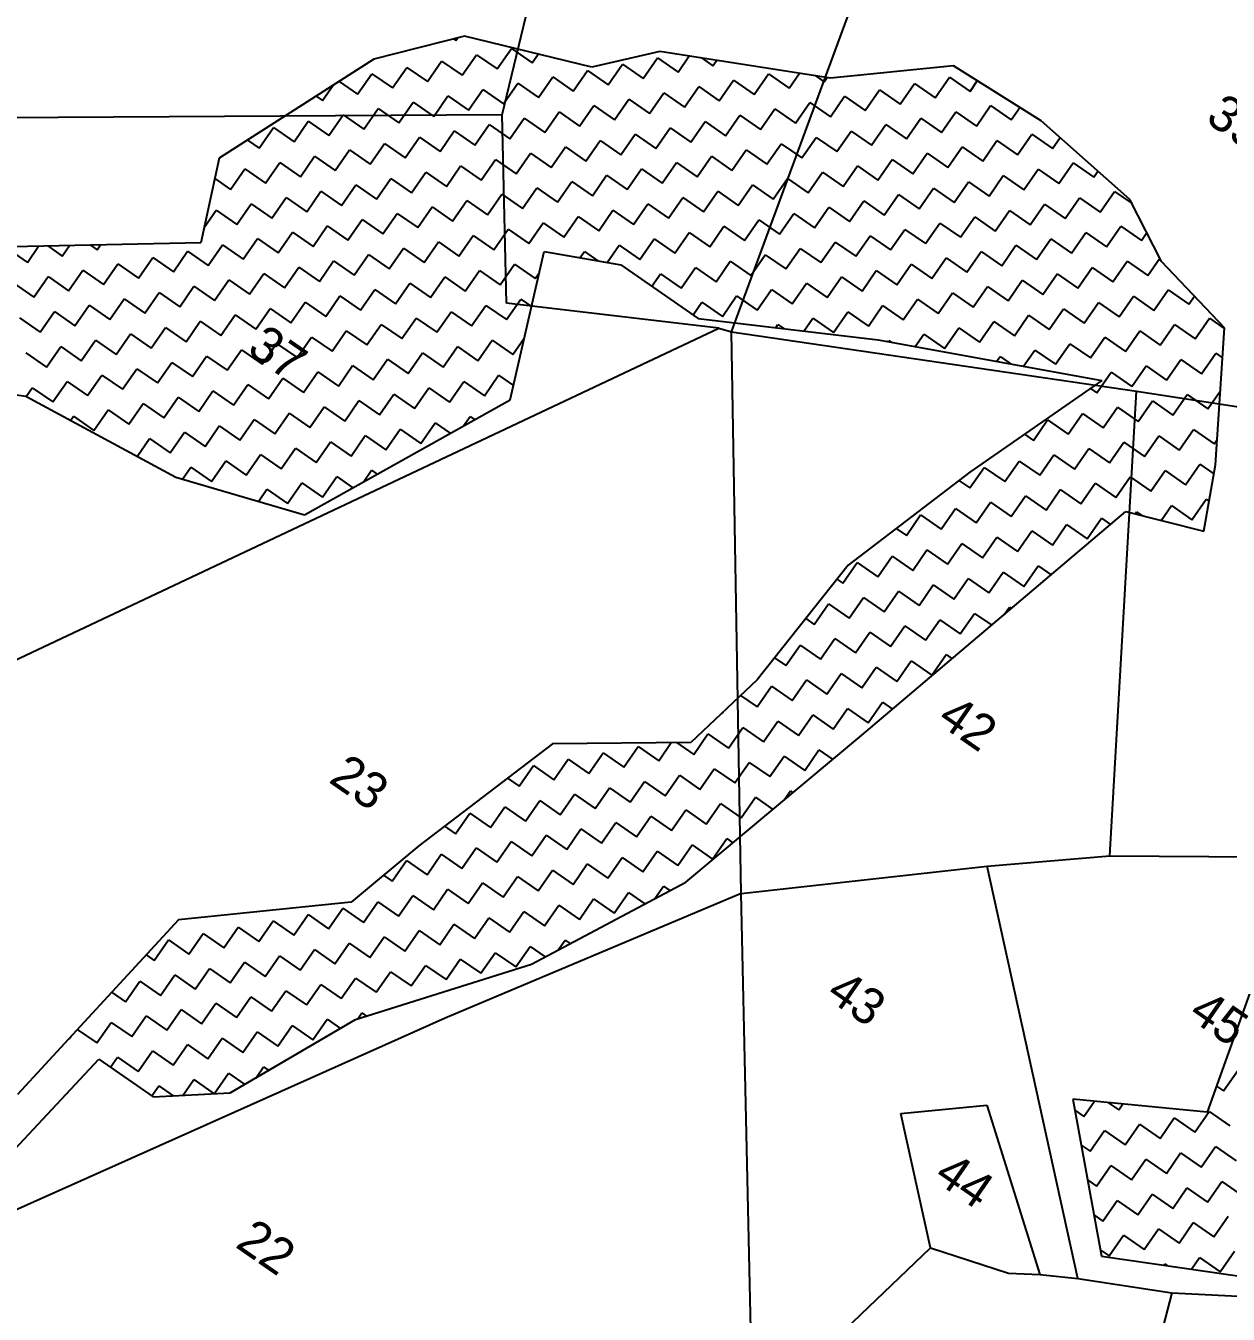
# Model space of a CAD drawing. Header units: metres. Extents: x 282167 to 284586, y 2020907 to 2023042.
# Drawn here: x 282856.3 to 283156.4, y 2022507.7 to 2022829.3 of the extents above; entities that cross this region are included whole.
import ezdxf
from ezdxf.enums import TextEntityAlignment as Align

# ---------------------------------------------------------------- set-up
doc = ezdxf.new("R2010")
doc.units = ezdxf.units.M
doc.header["$MEASUREMENT"] = 0
for name, color, linetype in [('POLY_HATCH', 12, 'Continuous'), ('POLY_PARCEL', 6, 'Continuous'), ('TEXT_PARCEL', 7, 'Continuous')]:
    doc.layers.add(name, color=color, linetype=linetype)
doc.styles.add('TEXT_MAP', font='', dxfattribs={"height": 2.5})
doc.styles.get('TEXT_MAP').set_extended_font_data('Kruti Dev 050')

msp = doc.modelspace()

# ---------------------------------------------------------------- linework, layer by layer
at = {"layer": 'POLY_HATCH'}
for p, q in [((282965.78, 2022826.72), (282943.19, 2022820.94)), ((282997.58, 2022818.97), (282965.78, 2022826.72)), ((282943.19, 2022820.94), (282904.62, 2022796.23)), ((283014.59, 2022822.9), (282997.58, 2022818.97)), ((283057.17, 2022816.26), (283014.59, 2022822.9)), ((283087.85, 2022819.29), (283057.17, 2022816.26)), ((283109.77, 2022805.53), (283087.85, 2022819.29)), ((283131.91, 2022785.9), (283109.77, 2022805.53)), ((282904.62, 2022796.23), (282900.01, 2022775.14)), ((283139.78, 2022770.45), (283131.91, 2022785.9)), ((282900.01, 2022775.14), (282841.99, 2022773.91)), ((282977.21, 2022735.94), (282985.68, 2022772.93)), ((282985.68, 2022772.93), (283004.85, 2022769.64)), ((283004.85, 2022769.64), (283024.17, 2022756.26)), ((283155.46, 2022753.87), (283139.78, 2022770.45)), ((283024.17, 2022756.26), (283069.05, 2022750.88)), ((283153.23, 2022719.7), (283155.46, 2022753.87)), ((283069.05, 2022750.88), (283124.92, 2022740.74)), ((282825.12, 2022741.31), (282856.32, 2022736.83)), ((283124.92, 2022740.74), (283091.93, 2022717.88)), ((282856.32, 2022736.83), (282893.77, 2022716.6)), ((282925.86, 2022707.22), (282977.21, 2022735.94)), ((283091.93, 2022717.88), (283061.54, 2022694.65)), ((283150.33, 2022703.14), (283153.23, 2022719.7)), ((282893.77, 2022716.6), (282925.86, 2022707.22)), ((283065.02, 2022652.23), (283130.86, 2022708.05)), ((283130.86, 2022708.05), (283150.33, 2022703.14)), ((283061.54, 2022694.65), (283038.87, 2022666.07)), ((283038.87, 2022666.07), (283022.3, 2022650.4)), ((282987.75, 2022650.05), (282954.39, 2022624.6)), ((283022.3, 2022650.4), (282987.75, 2022650.05)), ((283021.03, 2022615.56), (283065.02, 2022652.23)), ((282954.39, 2022624.6), (282937.52, 2022610.57)), ((282982.54, 2022595.09), (283021.03, 2022615.56)), ((282937.52, 2022610.57), (282894.42, 2022606.14)), ((282894.42, 2022606.14), (282854.22, 2022562.56)), ((282938.63, 2022581.22), (282982.54, 2022595.09)), ((283161.81, 2022587.93), (283151.18, 2022558.15)), ((282907.35, 2022562.9), (282938.63, 2022581.22)), ((282847.01, 2022541.84), (282874.58, 2022571.31)), ((282874.58, 2022571.31), (282888.1, 2022561.94)), ((282888.1, 2022561.94), (282907.35, 2022562.9)), ((283151.18, 2022558.15), (283117.67, 2022561.36)), ((283117.67, 2022561.36), (283124.8, 2022522.13)), ((283124.8, 2022522.13), (283187.21, 2022513.18))]:
    msp.add_line(p, q, dxfattribs=at)
at = {"layer": 'POLY_HATCH', "linetype": 'Continuous'}
for p, q in [((282963.11, 2022826.04), (282963.67, 2022825.65)), ((282963.67, 2022825.65), (282964.12, 2022826.3)), ((282956.54, 2022815.35), (282960.1, 2022820.5)), ((282960.1, 2022820.5), (282965.25, 2022816.93)), ((282965.25, 2022816.93), (282968.82, 2022822.08)), ((282968.82, 2022822.08), (282973.97, 2022818.51)), ((282973.97, 2022818.51), (282977.53, 2022823.66)), ((282977.53, 2022823.66), (282982.68, 2022820.09)), ((282982.68, 2022820.09), (282984.17, 2022822.24)), ((283010.4, 2022816.12), (283013.97, 2022821.27)), ((283013.97, 2022821.27), (283019.11, 2022817.7)), ((283019.11, 2022817.7), (283021.92, 2022821.76)), ((283024.94, 2022821.29), (283027.83, 2022819.29)), ((283027.83, 2022819.29), (283028.8, 2022820.69)), ((282939.11, 2022812.19), (282942.68, 2022817.34)), ((282942.68, 2022817.34), (282947.83, 2022813.77)), ((282947.83, 2022813.77), (282951.39, 2022818.92)), ((282951.39, 2022818.92), (282956.54, 2022815.35)), ((282992.97, 2022812.96), (282996.54, 2022818.11)), ((282996.54, 2022818.11), (283001.69, 2022814.54)), ((283001.69, 2022814.54), (283005.25, 2022819.69)), ((283005.25, 2022819.69), (283010.4, 2022816.12)), ((283038.12, 2022812.15), (283041.69, 2022817.3)), ((283041.69, 2022817.3), (283046.83, 2022813.73)), ((283046.83, 2022813.73), (283049.42, 2022817.47)), ((282930.4, 2022810.61), (282933.06, 2022814.45)), ((282934.51, 2022815.38), (282939.11, 2022812.19)), ((282975.55, 2022809.8), (282979.11, 2022814.95)), ((282979.11, 2022814.95), (282984.26, 2022811.38)), ((282984.26, 2022811.38), (282987.83, 2022816.53)), ((282987.83, 2022816.53), (282992.97, 2022812.96)), ((283020.69, 2022808.99), (283024.26, 2022814.14)), ((283024.26, 2022814.14), (283029.41, 2022810.57)), ((283029.41, 2022810.57), (283032.97, 2022815.72)), ((283032.97, 2022815.72), (283038.12, 2022812.15)), ((283053.31, 2022816.86), (283055.55, 2022815.31)), ((283055.55, 2022815.31), (283056.3, 2022816.4)), ((283064.18, 2022816.95), (283064.26, 2022816.89)), ((283064.26, 2022816.89), (283064.31, 2022816.97)), ((283074.55, 2022809.76), (283078.12, 2022814.91)), ((283078.12, 2022814.91), (283083.27, 2022811.34)), ((283083.27, 2022811.34), (283086.83, 2022816.49)), ((283086.83, 2022816.49), (283091.98, 2022812.92)), ((283091.98, 2022812.92), (283093.8, 2022815.55)), ((282928.8, 2022811.72), (282930.4, 2022810.61)), ((282958.12, 2022806.64), (282961.69, 2022811.79)), ((282961.69, 2022811.79), (282966.83, 2022808.22)), ((282966.83, 2022808.22), (282970.4, 2022813.37)), ((282970.4, 2022813.37), (282975.55, 2022809.8)), ((283003.27, 2022805.83), (283006.83, 2022810.98)), ((283006.83, 2022810.98), (283011.98, 2022807.41)), ((283011.98, 2022807.41), (283015.55, 2022812.56)), ((283015.55, 2022812.56), (283020.69, 2022808.99)), ((283057.13, 2022806.6), (283060.69, 2022811.75)), ((283060.69, 2022811.75), (283065.84, 2022808.18)), ((283065.84, 2022808.18), (283069.41, 2022813.33)), ((283069.41, 2022813.33), (283074.55, 2022809.76)), ((282940.69, 2022803.48), (282944.26, 2022808.62)), ((282944.26, 2022808.62), (282949.41, 2022805.06)), ((282949.41, 2022805.06), (282952.97, 2022810.21)), ((282952.97, 2022810.21), (282958.12, 2022806.64)), ((282985.84, 2022802.67), (282989.41, 2022807.82)), ((282989.41, 2022807.82), (282994.55, 2022804.25)), ((282994.55, 2022804.25), (282998.12, 2022809.4)), ((282998.12, 2022809.4), (283003.27, 2022805.83)), ((283039.7, 2022803.44), (283043.27, 2022808.59)), ((283043.27, 2022808.59), (283048.41, 2022805.02)), ((283048.41, 2022805.02), (283051.98, 2022810.17)), ((283051.98, 2022810.17), (283057.13, 2022806.6)), ((283084.85, 2022802.63), (283088.42, 2022807.78)), ((283088.42, 2022807.78), (283093.56, 2022804.21)), ((283093.56, 2022804.21), (283097.13, 2022809.36)), ((283097.13, 2022809.36), (283102.28, 2022805.79)), ((283102.28, 2022805.79), (283104.42, 2022808.89)), ((282923.27, 2022800.32), (282926.83, 2022805.46)), ((282926.83, 2022805.46), (282931.98, 2022801.9)), ((282931.98, 2022801.9), (282935.55, 2022807.04)), ((282935.55, 2022807.04), (282940.69, 2022803.48)), ((282968.41, 2022799.51), (282971.98, 2022804.65)), ((282971.98, 2022804.65), (282977.13, 2022801.09)), ((282977.13, 2022801.09), (282980.69, 2022806.23)), ((282980.69, 2022806.23), (282985.84, 2022802.67)), ((283022.27, 2022800.28), (283025.84, 2022805.42)), ((283025.84, 2022805.42), (283030.99, 2022801.86)), ((283030.99, 2022801.86), (283034.55, 2022807.01)), ((283034.55, 2022807.01), (283039.7, 2022803.44)), ((283067.42, 2022799.47), (283070.99, 2022804.62)), ((283070.99, 2022804.62), (283076.14, 2022801.05)), ((283076.14, 2022801.05), (283079.7, 2022806.2)), ((283079.7, 2022806.2), (283084.85, 2022802.63)), ((282914.55, 2022798.74), (282918.12, 2022803.88)), ((282918.12, 2022803.88), (282923.27, 2022800.32)), ((282950.99, 2022796.34), (282954.55, 2022801.49)), ((282954.55, 2022801.49), (282959.7, 2022797.93)), ((282959.7, 2022797.93), (282963.27, 2022803.07)), ((282963.27, 2022803.07), (282968.41, 2022799.51)), ((283004.85, 2022797.12), (283008.41, 2022802.26)), ((283008.41, 2022802.26), (283013.56, 2022798.7)), ((283013.56, 2022798.7), (283017.13, 2022803.84)), ((283017.13, 2022803.84), (283022.27, 2022800.28)), ((283050, 2022796.31), (283053.56, 2022801.45)), ((283053.56, 2022801.45), (283058.71, 2022797.89)), ((283058.71, 2022797.89), (283062.28, 2022803.03)), ((283062.28, 2022803.03), (283067.42, 2022799.47)), ((283103.86, 2022797.08), (283107.42, 2022802.22)), ((283107.42, 2022802.22), (283112.57, 2022798.66)), ((283112.57, 2022798.66), (283114.45, 2022801.38)), ((282911.66, 2022800.74), (282914.55, 2022798.74)), ((282933.56, 2022793.18), (282937.13, 2022798.33)), ((282937.13, 2022798.33), (282942.27, 2022794.76)), ((282942.27, 2022794.76), (282945.84, 2022799.91)), ((282945.84, 2022799.91), (282950.99, 2022796.34)), ((282987.42, 2022793.95), (282990.99, 2022799.1)), ((282990.99, 2022799.1), (282996.13, 2022795.54)), ((282996.13, 2022795.54), (282999.7, 2022800.68)), ((282999.7, 2022800.68), (283004.85, 2022797.12)), ((283032.57, 2022793.15), (283036.13, 2022798.29)), ((283036.13, 2022798.29), (283041.28, 2022794.73)), ((283041.28, 2022794.73), (283044.85, 2022799.87)), ((283044.85, 2022799.87), (283050, 2022796.31)), ((283086.43, 2022793.92), (283090, 2022799.06)), ((283090, 2022799.06), (283095.14, 2022795.5)), ((283095.14, 2022795.5), (283098.71, 2022800.64)), ((283098.71, 2022800.64), (283103.86, 2022797.08)), ((282916.13, 2022790.02), (282919.7, 2022795.17)), ((282919.7, 2022795.17), (282924.85, 2022791.6)), ((282924.85, 2022791.6), (282928.41, 2022796.75)), ((282928.41, 2022796.75), (282933.56, 2022793.18)), ((282969.99, 2022790.79), (282973.56, 2022795.94)), ((282973.56, 2022795.94), (282978.71, 2022792.37)), ((282978.71, 2022792.37), (282982.27, 2022797.52)), ((282982.27, 2022797.52), (282987.42, 2022793.95)), ((283015.14, 2022789.98), (283018.71, 2022795.13)), ((283018.71, 2022795.13), (283023.86, 2022791.56)), ((283023.86, 2022791.56), (283027.42, 2022796.71)), ((283027.42, 2022796.71), (283032.57, 2022793.15)), ((283069, 2022790.75), (283072.57, 2022795.9)), ((283072.57, 2022795.9), (283077.72, 2022792.34)), ((283077.72, 2022792.34), (283081.28, 2022797.48)), ((283081.28, 2022797.48), (283086.43, 2022793.92)), ((283114.15, 2022789.95), (283117.72, 2022795.09)), ((283117.72, 2022795.09), (283122.86, 2022791.53)), ((282907.42, 2022788.44), (282910.99, 2022793.59)), ((282910.99, 2022793.59), (282916.13, 2022790.02)), ((282952.57, 2022787.63), (282956.13, 2022792.78)), ((282956.13, 2022792.78), (282961.28, 2022789.21)), ((282961.28, 2022789.21), (282964.85, 2022794.36)), ((282964.85, 2022794.36), (282969.99, 2022790.79)), ((282997.72, 2022786.82), (283001.28, 2022791.97)), ((283001.28, 2022791.97), (283006.43, 2022788.4)), ((283006.43, 2022788.4), (283009.99, 2022793.55)), ((283009.99, 2022793.55), (283015.14, 2022789.98)), ((283051.58, 2022787.59), (283055.14, 2022792.74)), ((283055.14, 2022792.74), (283060.29, 2022789.17)), ((283060.29, 2022789.17), (283063.86, 2022794.32)), ((283063.86, 2022794.32), (283069, 2022790.75)), ((283096.72, 2022786.78), (283100.29, 2022791.93)), ((283100.29, 2022791.93), (283105.44, 2022788.36)), ((283105.44, 2022788.36), (283109, 2022793.51)), ((283109, 2022793.51), (283114.15, 2022789.95)), ((283122.86, 2022791.53), (283123.89, 2022793.01)), ((282903.51, 2022791.15), (282907.42, 2022788.44)), ((282935.14, 2022784.47), (282938.71, 2022789.62)), ((282938.71, 2022789.62), (282943.85, 2022786.05)), ((282943.85, 2022786.05), (282947.42, 2022791.2)), ((282947.42, 2022791.2), (282952.57, 2022787.63)), ((282980.29, 2022783.66), (282983.85, 2022788.81)), ((282983.85, 2022788.81), (282989, 2022785.24)), ((282989, 2022785.24), (282992.57, 2022790.39)), ((282992.57, 2022790.39), (282997.72, 2022786.82)), ((283034.15, 2022784.43), (283037.72, 2022789.58)), ((283037.72, 2022789.58), (283042.86, 2022786.01)), ((283042.86, 2022786.01), (283046.43, 2022791.16)), ((283046.43, 2022791.16), (283051.58, 2022787.59)), ((283079.3, 2022783.62), (283082.86, 2022788.77)), ((283082.86, 2022788.77), (283088.01, 2022785.2)), ((283088.01, 2022785.2), (283091.58, 2022790.35)), ((283091.58, 2022790.35), (283096.72, 2022786.78)), ((282917.71, 2022781.31), (282921.28, 2022786.46)), ((282921.28, 2022786.46), (282926.43, 2022782.89)), ((282926.43, 2022782.89), (282929.99, 2022788.04)), ((282929.99, 2022788.04), (282935.14, 2022784.47)), ((282962.86, 2022780.5), (282966.43, 2022785.65)), ((282966.43, 2022785.65), (282971.58, 2022782.08)), ((282971.58, 2022782.08), (282975.14, 2022787.23)), ((282975.14, 2022787.23), (282980.29, 2022783.66)), ((283016.72, 2022781.27), (283020.29, 2022786.42)), ((283020.29, 2022786.42), (283025.44, 2022782.85)), ((283025.44, 2022782.85), (283029, 2022788)), ((283029, 2022788), (283034.15, 2022784.43)), ((283061.87, 2022780.46), (283065.44, 2022785.61)), ((283065.44, 2022785.61), (283070.58, 2022782.04)), ((283070.58, 2022782.04), (283074.15, 2022787.19)), ((283074.15, 2022787.19), (283079.3, 2022783.62)), ((283115.73, 2022781.23), (283119.3, 2022786.38)), ((283119.3, 2022786.38), (283124.44, 2022782.81)), ((283124.44, 2022782.81), (283128.01, 2022787.96)), ((283128.01, 2022787.96), (283132.42, 2022784.91)), ((282900.85, 2022778.96), (282903.85, 2022783.29)), ((282903.85, 2022783.29), (282909, 2022779.73)), ((282909, 2022779.73), (282912.57, 2022784.87)), ((282912.57, 2022784.87), (282917.71, 2022781.31)), ((282945.43, 2022777.34), (282949, 2022782.48)), ((282949, 2022782.48), (282954.15, 2022778.92)), ((282954.15, 2022778.92), (282957.71, 2022784.07)), ((282957.71, 2022784.07), (282962.86, 2022780.5)), ((282999.3, 2022778.11), (283002.86, 2022783.26)), ((283002.86, 2022783.26), (283008.01, 2022779.69)), ((283008.01, 2022779.69), (283011.58, 2022784.84)), ((283011.58, 2022784.84), (283016.72, 2022781.27)), ((283044.44, 2022777.3), (283048.01, 2022782.45)), ((283048.01, 2022782.45), (283053.16, 2022778.88)), ((283053.16, 2022778.88), (283056.72, 2022784.03)), ((283056.72, 2022784.03), (283061.87, 2022780.46)), ((283098.3, 2022778.07), (283101.87, 2022783.22)), ((283101.87, 2022783.22), (283107.02, 2022779.65)), ((283107.02, 2022779.65), (283110.58, 2022784.8)), ((283110.58, 2022784.8), (283115.73, 2022781.23)), ((282928.01, 2022774.18), (282931.57, 2022779.32)), ((282931.57, 2022779.32), (282936.72, 2022775.76)), ((282936.72, 2022775.76), (282940.29, 2022780.9)), ((282940.29, 2022780.9), (282945.43, 2022777.34)), ((282981.87, 2022774.95), (282985.44, 2022780.09)), ((282985.44, 2022780.09), (282990.58, 2022776.53)), ((282990.58, 2022776.53), (282994.15, 2022781.67)), ((282994.15, 2022781.67), (282999.3, 2022778.11)), ((283027.02, 2022774.14), (283030.58, 2022779.28)), ((283030.58, 2022779.28), (283035.73, 2022775.72)), ((283035.73, 2022775.72), (283039.3, 2022780.87)), ((283039.3, 2022780.87), (283044.44, 2022777.3)), ((283080.88, 2022774.91), (283084.44, 2022780.06)), ((283084.44, 2022780.06), (283089.59, 2022776.49)), ((283089.59, 2022776.49), (283093.16, 2022781.64)), ((283093.16, 2022781.64), (283098.3, 2022778.07)), ((283126.03, 2022774.1), (283129.59, 2022779.25)), ((283129.59, 2022779.25), (283134.74, 2022775.68)), ((282910.58, 2022771.01), (282914.15, 2022776.16)), ((282914.15, 2022776.16), (282919.29, 2022772.6)), ((282919.29, 2022772.6), (282922.86, 2022777.74)), ((282922.86, 2022777.74), (282928.01, 2022774.18)), ((282964.44, 2022771.79), (282968.01, 2022776.93)), ((282968.01, 2022776.93), (282973.16, 2022773.37)), ((282973.16, 2022773.37), (282976.72, 2022778.51)), ((282976.72, 2022778.51), (282981.87, 2022774.95)), ((283009.59, 2022770.98), (283013.16, 2022776.12)), ((283013.16, 2022776.12), (283018.3, 2022772.56)), ((283018.3, 2022772.56), (283021.87, 2022777.7)), ((283021.87, 2022777.7), (283027.02, 2022774.14)), ((283063.45, 2022771.75), (283067.02, 2022776.89)), ((283067.02, 2022776.89), (283072.16, 2022773.33)), ((283072.16, 2022773.33), (283075.73, 2022778.48)), ((283075.73, 2022778.48), (283080.88, 2022774.91)), ((283108.6, 2022770.94), (283112.16, 2022776.08)), ((283112.16, 2022776.08), (283117.31, 2022772.52)), ((283117.31, 2022772.52), (283120.88, 2022777.67)), ((283120.88, 2022777.67), (283126.03, 2022774.1)), ((283134.74, 2022775.68), (283136.11, 2022777.66)), ((282851.57, 2022773.81), (282856.72, 2022770.24)), ((282856.72, 2022770.24), (282859.52, 2022774.28)), ((282861.82, 2022774.33), (282865.43, 2022771.82)), ((282865.43, 2022771.82), (282867.25, 2022774.44)), ((282872.49, 2022774.56), (282874.15, 2022773.4)), ((282874.15, 2022773.4), (282874.98, 2022774.61)), ((282893.15, 2022767.85), (282896.72, 2022773)), ((282896.72, 2022773), (282901.87, 2022769.43)), ((282901.87, 2022769.43), (282905.43, 2022774.58)), ((282905.43, 2022774.58), (282910.58, 2022771.01)), ((282947.02, 2022768.62), (282950.58, 2022773.77)), ((282950.58, 2022773.77), (282955.73, 2022770.2)), ((282955.73, 2022770.2), (282959.3, 2022775.35)), ((282959.3, 2022775.35), (282964.44, 2022771.79)), ((282994.64, 2022771.39), (282995.73, 2022772.96)), ((282995.73, 2022772.96), (282999.09, 2022770.63)), ((283001.45, 2022770.23), (283004.44, 2022774.54)), ((283004.44, 2022774.54), (283009.59, 2022770.98)), ((283046.02, 2022768.59), (283049.59, 2022773.73)), ((283049.59, 2022773.73), (283054.74, 2022770.17)), ((283054.74, 2022770.17), (283058.3, 2022775.31)), ((283058.3, 2022775.31), (283063.45, 2022771.75)), ((283091.17, 2022767.78), (283094.74, 2022772.92)), ((283094.74, 2022772.92), (283099.89, 2022769.36)), ((283099.89, 2022769.36), (283103.45, 2022774.5)), ((283103.45, 2022774.5), (283108.6, 2022770.94)), ((282875.73, 2022764.69), (282879.29, 2022769.84)), ((282879.29, 2022769.84), (282884.44, 2022766.27)), ((282884.44, 2022766.27), (282888.01, 2022771.42)), ((282888.01, 2022771.42), (282893.15, 2022767.85)), ((282920.88, 2022763.88), (282924.44, 2022769.03)), ((282924.44, 2022769.03), (282929.59, 2022765.46)), ((282929.59, 2022765.46), (282933.16, 2022770.61)), ((282933.16, 2022770.61), (282938.3, 2022767.04)), ((282938.3, 2022767.04), (282941.87, 2022772.19)), ((282941.87, 2022772.19), (282947.02, 2022768.62)), ((282974.74, 2022764.65), (282978.3, 2022769.8)), ((282978.3, 2022769.8), (282983.45, 2022766.23)), ((283028.6, 2022765.42), (283032.16, 2022770.57)), ((283032.16, 2022770.57), (283037.31, 2022767)), ((283037.31, 2022767), (283040.88, 2022772.15)), ((283040.88, 2022772.15), (283046.02, 2022768.59)), ((283073.75, 2022764.61), (283077.31, 2022769.76)), ((283077.31, 2022769.76), (283082.46, 2022766.2)), ((283082.46, 2022766.2), (283086.02, 2022771.34)), ((283086.02, 2022771.34), (283091.17, 2022767.78)), ((283127.61, 2022765.39), (283131.17, 2022770.53)), ((283131.17, 2022770.53), (283136.32, 2022766.97)), ((283136.32, 2022766.97), (283139.34, 2022771.32)), ((282858.3, 2022761.53), (282861.87, 2022766.68)), ((282861.87, 2022766.68), (282867.01, 2022763.11)), ((282867.01, 2022763.11), (282870.58, 2022768.26)), ((282870.58, 2022768.26), (282875.73, 2022764.69)), ((282903.45, 2022760.72), (282907.02, 2022765.87)), ((282907.02, 2022765.87), (282912.16, 2022762.3)), ((282912.16, 2022762.3), (282915.73, 2022767.45)), ((282915.73, 2022767.45), (282920.88, 2022763.88)), ((282957.31, 2022761.49), (282960.88, 2022766.64)), ((282960.88, 2022766.64), (282966.02, 2022763.07)), ((282966.02, 2022763.07), (282969.59, 2022768.22)), ((282969.59, 2022768.22), (282974.74, 2022764.65)), ((282983.45, 2022766.23), (282984.5, 2022767.74)), ((283012.58, 2022764.29), (283014.74, 2022767.41)), ((283014.74, 2022767.41), (283019.88, 2022763.84)), ((283019.88, 2022763.84), (283023.45, 2022768.99)), ((283023.45, 2022768.99), (283028.6, 2022765.42)), ((283056.32, 2022761.45), (283059.88, 2022766.6)), ((283059.88, 2022766.6), (283065.03, 2022763.03)), ((283065.03, 2022763.03), (283068.6, 2022768.18)), ((283068.6, 2022768.18), (283073.75, 2022764.61)), ((283101.47, 2022760.64), (283105.03, 2022765.79)), ((283105.03, 2022765.79), (283110.18, 2022762.22)), ((283110.18, 2022762.22), (283113.75, 2022767.37)), ((283113.75, 2022767.37), (283118.89, 2022763.81)), ((283118.89, 2022763.81), (283122.46, 2022768.95)), ((283122.46, 2022768.95), (283127.61, 2022765.39)), ((282853.15, 2022765.1), (282858.3, 2022761.53)), ((282886.02, 2022757.56), (282889.59, 2022762.71)), ((282889.59, 2022762.71), (282894.74, 2022759.14)), ((282894.74, 2022759.14), (282898.3, 2022764.29)), ((282898.3, 2022764.29), (282903.45, 2022760.72)), ((282939.88, 2022758.33), (282943.45, 2022763.48)), ((282943.45, 2022763.48), (282948.6, 2022759.91)), ((282948.6, 2022759.91), (282952.16, 2022765.06)), ((282952.16, 2022765.06), (282957.31, 2022761.49)), ((283038.89, 2022758.29), (283042.46, 2022763.44)), ((283042.46, 2022763.44), (283047.61, 2022759.87)), ((283047.61, 2022759.87), (283051.17, 2022765.02)), ((283051.17, 2022765.02), (283056.32, 2022761.45)), ((283084.04, 2022757.48), (283087.61, 2022762.63)), ((283087.61, 2022762.63), (283092.75, 2022759.06)), ((283092.75, 2022759.06), (283096.32, 2022764.21)), ((283096.32, 2022764.21), (283101.47, 2022760.64)), ((283137.9, 2022758.25), (283141.47, 2022763.4)), ((283141.47, 2022763.4), (283146.61, 2022759.83)), ((282868.6, 2022754.4), (282872.16, 2022759.54)), ((282872.16, 2022759.54), (282877.31, 2022755.98)), ((282877.31, 2022755.98), (282880.88, 2022761.13)), ((282880.88, 2022761.13), (282886.02, 2022757.56)), ((282922.46, 2022755.17), (282926.02, 2022760.32)), ((282926.02, 2022760.32), (282931.17, 2022756.75)), ((282931.17, 2022756.75), (282934.74, 2022761.9)), ((282934.74, 2022761.9), (282939.88, 2022758.33)), ((282967.6, 2022754.36), (282971.17, 2022759.51)), ((282971.17, 2022759.51), (282976.32, 2022755.94)), ((282976.32, 2022755.94), (282979.88, 2022761.09)), ((282979.88, 2022761.09), (282982.55, 2022759.24)), ((283022.87, 2022757.16), (283025.03, 2022760.28)), ((283025.03, 2022760.28), (283030.18, 2022756.71)), ((283030.18, 2022756.71), (283033.74, 2022761.86)), ((283033.74, 2022761.86), (283038.89, 2022758.29)), ((283066.61, 2022754.32), (283070.18, 2022759.47)), ((283070.18, 2022759.47), (283075.33, 2022755.9)), ((283075.33, 2022755.9), (283078.89, 2022761.05)), ((283078.89, 2022761.05), (283084.04, 2022757.48)), ((283120.47, 2022755.09), (283124.04, 2022760.24)), ((283124.04, 2022760.24), (283129.19, 2022756.67)), ((283129.19, 2022756.67), (283132.75, 2022761.82)), ((283132.75, 2022761.82), (283137.9, 2022758.25)), ((283146.61, 2022759.83), (283147.97, 2022761.79)), ((282854.73, 2022756.38), (282859.88, 2022752.82)), ((282859.88, 2022752.82), (282863.45, 2022757.96)), ((282863.45, 2022757.96), (282868.6, 2022754.4)), ((282905.03, 2022752.01), (282908.6, 2022757.15)), ((282908.6, 2022757.15), (282913.74, 2022753.59)), ((282913.74, 2022753.59), (282917.31, 2022758.73)), ((282917.31, 2022758.73), (282922.46, 2022755.17)), ((282950.18, 2022751.2), (282953.74, 2022756.34)), ((282953.74, 2022756.34), (282958.89, 2022752.78)), ((282958.89, 2022752.78), (282962.46, 2022757.93)), ((282962.46, 2022757.93), (282967.6, 2022754.36)), ((283050.53, 2022753.1), (283052.75, 2022756.31)), ((283052.75, 2022756.31), (283057.9, 2022752.74)), ((283057.9, 2022752.74), (283061.47, 2022757.89)), ((283061.47, 2022757.89), (283066.61, 2022754.32)), ((283103.05, 2022751.93), (283106.61, 2022757.08)), ((283106.61, 2022757.08), (283111.76, 2022753.51)), ((283111.76, 2022753.51), (283115.33, 2022758.66)), ((283115.33, 2022758.66), (283120.47, 2022755.09)), ((283148.19, 2022751.12), (283151.76, 2022756.27)), ((283151.76, 2022756.27), (283155.45, 2022753.71)), ((282887.6, 2022748.85), (282891.17, 2022753.99)), ((282891.17, 2022753.99), (282896.32, 2022750.43)), ((282896.32, 2022750.43), (282899.88, 2022755.57)), ((282899.88, 2022755.57), (282905.03, 2022752.01)), ((282932.75, 2022748.04), (282936.32, 2022753.18)), ((282936.32, 2022753.18), (282941.46, 2022749.62)), ((282941.46, 2022749.62), (282945.03, 2022754.76)), ((282945.03, 2022754.76), (282950.18, 2022751.2)), ((283043.5, 2022753.94), (283044.04, 2022754.73)), ((283044.04, 2022754.73), (283045.52, 2022753.7)), ((283085.62, 2022748.77), (283089.19, 2022753.92)), ((283089.19, 2022753.92), (283094.33, 2022750.35)), ((283094.33, 2022750.35), (283097.9, 2022755.5)), ((283097.9, 2022755.5), (283103.05, 2022751.93)), ((283130.77, 2022747.96), (283134.33, 2022753.11)), ((283134.33, 2022753.11), (283139.48, 2022749.54)), ((283139.48, 2022749.54), (283143.05, 2022754.69)), ((283143.05, 2022754.69), (283148.19, 2022751.12)), ((282870.18, 2022745.68), (282873.74, 2022750.83)), ((282873.74, 2022750.83), (282878.89, 2022747.26)), ((282878.89, 2022747.26), (282882.46, 2022752.41)), ((282882.46, 2022752.41), (282887.6, 2022748.85)), ((282915.32, 2022744.87), (282918.89, 2022750.02)), ((282918.89, 2022750.02), (282924.04, 2022746.46)), ((282924.04, 2022746.46), (282927.6, 2022751.6)), ((282927.6, 2022751.6), (282932.75, 2022748.04)), ((282969.18, 2022745.65), (282972.75, 2022750.79)), ((282972.75, 2022750.79), (282977.9, 2022747.23)), ((282977.9, 2022747.23), (282980.73, 2022751.32)), ((283071.54, 2022750.43), (283071.76, 2022750.75)), ((283071.76, 2022750.75), (283072.47, 2022750.26)), ((283078.3, 2022749.2), (283080.47, 2022752.33)), ((283080.47, 2022752.33), (283085.62, 2022748.77)), ((283113.34, 2022744.8), (283116.91, 2022749.94)), ((283116.91, 2022749.94), (283122.05, 2022746.38)), ((283122.05, 2022746.38), (283125.62, 2022751.53)), ((283125.62, 2022751.53), (283130.77, 2022747.96)), ((282856.32, 2022747.67), (282861.46, 2022744.1)), ((282861.46, 2022744.1), (282865.03, 2022749.25)), ((282865.03, 2022749.25), (282870.18, 2022745.68)), ((282897.9, 2022741.71), (282901.46, 2022746.86)), ((282901.46, 2022746.86), (282906.61, 2022743.29)), ((282906.61, 2022743.29), (282910.18, 2022748.44)), ((282910.18, 2022748.44), (282915.32, 2022744.87)), ((282951.76, 2022742.48), (282955.32, 2022747.63)), ((282955.32, 2022747.63), (282960.47, 2022744.06)), ((282960.47, 2022744.06), (282964.04, 2022749.21)), ((282964.04, 2022749.21), (282969.18, 2022745.65)), ((283098.6, 2022745.52), (283099.48, 2022746.78)), ((283099.48, 2022746.78), (283102.27, 2022744.85)), ((283105.37, 2022744.29), (283108.19, 2022748.36)), ((283108.19, 2022748.36), (283113.34, 2022744.8)), ((283149.78, 2022742.41), (283153.34, 2022747.55)), ((283153.34, 2022747.55), (283154.97, 2022746.42)), ((282880.47, 2022738.55), (282884.04, 2022743.7)), ((282884.04, 2022743.7), (282889.18, 2022740.13)), ((282889.18, 2022740.13), (282892.75, 2022745.28)), ((282892.75, 2022745.28), (282897.9, 2022741.71)), ((282934.33, 2022739.32), (282937.9, 2022744.47)), ((282937.9, 2022744.47), (282943.04, 2022740.9)), ((282943.04, 2022740.9), (282946.61, 2022746.05)), ((282946.61, 2022746.05), (282951.76, 2022742.48)), ((283132.35, 2022739.25), (283135.91, 2022744.39)), ((283135.91, 2022744.39), (283141.06, 2022740.83)), ((283141.06, 2022740.83), (283144.63, 2022745.97)), ((283144.63, 2022745.97), (283149.78, 2022742.41)), ((282863.04, 2022735.39), (282866.61, 2022740.54)), ((282866.61, 2022740.54), (282871.76, 2022736.97)), ((282871.76, 2022736.97), (282875.32, 2022742.12)), ((282875.32, 2022742.12), (282880.47, 2022738.55)), ((282916.9, 2022736.16), (282920.47, 2022741.31)), ((282920.47, 2022741.31), (282925.62, 2022737.74)), ((282925.62, 2022737.74), (282929.18, 2022742.89)), ((282929.18, 2022742.89), (282934.33, 2022739.32)), ((282962.05, 2022735.35), (282965.62, 2022740.5)), ((282965.62, 2022740.5), (282970.77, 2022736.93)), ((282970.77, 2022736.93), (282974.33, 2022742.08)), ((282974.33, 2022742.08), (282978.03, 2022739.52)), ((283123.64, 2022737.66), (283127.2, 2022742.81)), ((283127.2, 2022742.81), (283132.35, 2022739.25)), ((282856.4, 2022736.79), (282857.9, 2022738.96)), ((282857.9, 2022738.96), (282863.04, 2022735.39)), ((282899.48, 2022733), (282903.04, 2022738.15)), ((282903.04, 2022738.15), (282908.19, 2022734.58)), ((282908.19, 2022734.58), (282911.76, 2022739.73)), ((282911.76, 2022739.73), (282916.9, 2022736.16)), ((282944.63, 2022732.19), (282948.19, 2022737.34)), ((282948.19, 2022737.34), (282953.34, 2022733.77)), ((282953.34, 2022733.77), (282956.91, 2022738.92)), ((282956.91, 2022738.92), (282962.05, 2022735.35)), ((283122.06, 2022738.76), (283123.64, 2022737.66)), ((283142.64, 2022732.11), (283146.21, 2022737.26)), ((283146.21, 2022737.26), (283151.36, 2022733.69)), ((283151.36, 2022733.69), (283154.43, 2022738.13)), ((282882.05, 2022729.84), (282885.62, 2022734.98)), ((282885.62, 2022734.98), (282890.76, 2022731.42)), ((282890.76, 2022731.42), (282894.33, 2022736.57)), ((282894.33, 2022736.57), (282899.48, 2022733)), ((282927.2, 2022729.03), (282930.76, 2022734.18)), ((282930.76, 2022734.18), (282935.91, 2022730.61)), ((282935.91, 2022730.61), (282939.48, 2022735.76)), ((282939.48, 2022735.76), (282944.63, 2022732.19)), ((283125.22, 2022728.95), (283128.78, 2022734.1)), ((283128.78, 2022734.1), (283133.93, 2022730.53)), ((283133.93, 2022730.53), (283137.5, 2022735.68)), ((283137.5, 2022735.68), (283142.64, 2022732.11)), ((282867.48, 2022730.8), (282868.19, 2022731.82)), ((282868.19, 2022731.82), (282873.34, 2022728.26)), ((282873.34, 2022728.26), (282876.9, 2022733.4)), ((282876.9, 2022733.4), (282882.05, 2022729.84)), ((282909.77, 2022725.87), (282913.34, 2022731.01)), ((282913.34, 2022731.01), (282918.49, 2022727.45)), ((282918.49, 2022727.45), (282922.05, 2022732.59)), ((282922.05, 2022732.59), (282927.2, 2022729.03)), ((282965.56, 2022729.42), (282967.2, 2022731.79)), ((282967.2, 2022731.79), (282968.35, 2022730.98)), ((283107.79, 2022725.79), (283111.36, 2022730.94)), ((283111.36, 2022730.94), (283116.5, 2022727.37)), ((283116.5, 2022727.37), (283120.07, 2022732.52)), ((283120.07, 2022732.52), (283125.22, 2022728.95)), ((282892.35, 2022722.71), (282895.91, 2022727.85)), ((282895.91, 2022727.85), (282901.06, 2022724.29)), ((282901.06, 2022724.29), (282904.62, 2022729.43)), ((282904.62, 2022729.43), (282909.77, 2022725.87)), ((282946.21, 2022723.48), (282949.77, 2022728.62)), ((282949.77, 2022728.62), (282954.92, 2022725.06)), ((282954.92, 2022725.06), (282958.49, 2022730.2)), ((282958.49, 2022730.2), (282962.27, 2022727.58)), ((283105.56, 2022727.33), (283107.79, 2022725.79)), ((283144.22, 2022723.4), (283147.79, 2022728.55)), ((283147.79, 2022728.55), (283152.94, 2022724.98)), ((282884.11, 2022721.82), (282887.2, 2022726.27)), ((282887.2, 2022726.27), (282892.35, 2022722.71)), ((282928.78, 2022720.31), (282932.35, 2022725.46)), ((282932.35, 2022725.46), (282937.49, 2022721.9)), ((282937.49, 2022721.9), (282941.06, 2022727.04)), ((282941.06, 2022727.04), (282946.21, 2022723.48)), ((283126.8, 2022720.24), (283130.36, 2022725.39)), ((283130.36, 2022725.39), (283135.51, 2022721.82)), ((283135.51, 2022721.82), (283139.08, 2022726.97)), ((283139.08, 2022726.97), (283144.22, 2022723.4)), ((283152.94, 2022724.98), (283153.64, 2022725.99)), ((282911.35, 2022717.15), (282914.92, 2022722.3)), ((282914.92, 2022722.3), (282920.07, 2022718.73)), ((282920.07, 2022718.73), (282923.63, 2022723.88)), ((282923.63, 2022723.88), (282928.78, 2022720.31)), ((283109.37, 2022717.08), (283112.94, 2022722.22)), ((283112.94, 2022722.22), (283118.08, 2022718.66)), ((283118.08, 2022718.66), (283121.65, 2022723.8)), ((283121.65, 2022723.8), (283126.8, 2022720.24)), ((282895.4, 2022716.12), (282897.49, 2022719.14)), ((282897.49, 2022719.14), (282902.64, 2022715.57)), ((282902.64, 2022715.57), (282906.21, 2022720.72)), ((282906.21, 2022720.72), (282911.35, 2022717.15)), ((282940.69, 2022715.51), (282942.64, 2022718.33)), ((282942.64, 2022718.33), (282944.02, 2022717.37)), ((283091.94, 2022713.92), (283095.51, 2022719.06)), ((283095.51, 2022719.06), (283100.66, 2022715.5)), ((283100.66, 2022715.5), (283104.22, 2022720.64)), ((283104.22, 2022720.64), (283109.37, 2022717.08)), ((283137.09, 2022713.11), (283140.66, 2022718.25)), ((283140.66, 2022718.25), (283145.8, 2022714.69)), ((283145.8, 2022714.69), (283149.37, 2022719.83)), ((283149.37, 2022719.83), (283152.83, 2022717.44)), ((282921.65, 2022710.02), (282925.21, 2022715.17)), ((282925.21, 2022715.17), (282930.36, 2022711.6)), ((282930.36, 2022711.6), (282933.93, 2022716.75)), ((282933.93, 2022716.75), (282937.93, 2022713.97)), ((283089.21, 2022715.81), (283091.94, 2022713.92)), ((283119.66, 2022709.94), (283123.23, 2022715.09)), ((283123.23, 2022715.09), (283128.38, 2022711.52)), ((283128.38, 2022711.52), (283131.94, 2022716.67)), ((283131.94, 2022716.67), (283137.09, 2022713.11)), ((282914.41, 2022710.57), (282916.5, 2022713.59)), ((282916.5, 2022713.59), (282921.65, 2022710.02)), ((283102.24, 2022706.78), (283105.8, 2022711.93)), ((283105.8, 2022711.93), (283110.95, 2022708.36)), ((283110.95, 2022708.36), (283114.52, 2022713.51)), ((283114.52, 2022713.51), (283119.66, 2022709.94)), ((283147.38, 2022705.97), (283150.95, 2022711.12)), ((283150.95, 2022711.12), (283151.64, 2022710.64)), ((283084.81, 2022703.62), (283088.38, 2022708.77)), ((283088.38, 2022708.77), (283093.52, 2022705.2)), ((283093.52, 2022705.2), (283097.09, 2022710.35)), ((283097.09, 2022710.35), (283102.24, 2022706.78)), ((283133.18, 2022707.47), (283133.52, 2022707.96)), ((283133.52, 2022707.96), (283134.84, 2022707.05)), ((283139.67, 2022705.83), (283142.24, 2022709.54)), ((283142.24, 2022709.54), (283147.38, 2022705.97)), ((283076.1, 2022702.04), (283079.66, 2022707.19)), ((283079.66, 2022707.19), (283084.81, 2022703.62)), ((283112.53, 2022699.65), (283116.1, 2022704.8)), ((283116.1, 2022704.8), (283121.24, 2022701.23)), ((283121.24, 2022701.23), (283124.81, 2022706.38)), ((283124.81, 2022706.38), (283127.05, 2022704.82)), ((283073.53, 2022703.82), (283076.1, 2022702.04)), ((283095.1, 2022696.49), (283098.67, 2022701.64)), ((283098.67, 2022701.64), (283103.82, 2022698.07)), ((283103.82, 2022698.07), (283107.38, 2022703.22)), ((283107.38, 2022703.22), (283112.53, 2022699.65)), ((283077.68, 2022693.33), (283081.24, 2022698.47)), ((283081.24, 2022698.47), (283086.39, 2022694.91)), ((283086.39, 2022694.91), (283089.96, 2022700.05)), ((283089.96, 2022700.05), (283095.1, 2022696.49)), ((283060.25, 2022690.17), (283063.82, 2022695.31)), ((283063.82, 2022695.31), (283068.96, 2022691.75)), ((283068.96, 2022691.75), (283072.53, 2022696.89)), ((283072.53, 2022696.89), (283077.68, 2022693.33)), ((283096.69, 2022687.78), (283100.25, 2022692.92)), ((283100.25, 2022692.92), (283105.4, 2022689.36)), ((283105.4, 2022689.36), (283108.97, 2022694.5)), ((283108.97, 2022694.5), (283112.22, 2022692.25)), ((283058.78, 2022691.18), (283060.25, 2022690.17)), ((283079.26, 2022684.61), (283082.82, 2022689.76)), ((283082.82, 2022689.76), (283087.97, 2022686.19)), ((283087.97, 2022686.19), (283091.54, 2022691.34)), ((283091.54, 2022691.34), (283096.69, 2022687.78)), ((283061.83, 2022681.45), (283065.4, 2022686.6)), ((283065.4, 2022686.6), (283070.55, 2022683.03)), ((283070.55, 2022683.03), (283074.11, 2022688.18)), ((283074.11, 2022688.18), (283079.26, 2022684.61)), ((283053.12, 2022679.87), (283056.68, 2022685.02)), ((283056.68, 2022685.02), (283061.83, 2022681.45)), ((283089.55, 2022677.48), (283093.12, 2022682.63)), ((283093.12, 2022682.63), (283097.39, 2022679.67)), ((283100.54, 2022682.35), (283101.83, 2022684.21)), ((283101.83, 2022684.21), (283102.33, 2022683.86)), ((283050.99, 2022681.35), (283053.12, 2022679.87)), ((283072.13, 2022674.32), (283075.69, 2022679.47)), ((283075.69, 2022679.47), (283080.84, 2022675.9)), ((283080.84, 2022675.9), (283084.41, 2022681.05)), ((283084.41, 2022681.05), (283089.55, 2022677.48)), ((283054.7, 2022671.16), (283058.27, 2022676.31)), ((283058.27, 2022676.31), (283063.41, 2022672.74)), ((283063.41, 2022672.74), (283066.98, 2022677.89)), ((283066.98, 2022677.89), (283072.13, 2022674.32)), ((283045.99, 2022669.58), (283049.55, 2022674.72)), ((283049.55, 2022674.72), (283054.7, 2022671.16)), ((283043.19, 2022671.51), (283045.99, 2022669.58)), ((283073.71, 2022665.61), (283077.27, 2022670.75)), ((283077.27, 2022670.75), (283082.42, 2022667.19)), ((283082.42, 2022667.19), (283085.99, 2022672.33)), ((283085.99, 2022672.33), (283087.5, 2022671.29)), ((283056.28, 2022662.44), (283059.85, 2022667.59)), ((283059.85, 2022667.59), (283064.99, 2022664.03)), ((283064.99, 2022664.03), (283068.56, 2022669.17)), ((283068.56, 2022669.17), (283073.71, 2022665.61)), ((283038.85, 2022659.28), (283042.42, 2022664.43)), ((283042.42, 2022664.43), (283047.57, 2022660.86)), ((283047.57, 2022660.86), (283051.13, 2022666.01)), ((283051.13, 2022666.01), (283056.28, 2022662.44)), ((283034.72, 2022662.15), (283038.85, 2022659.28)), ((283066.57, 2022655.31), (283070.14, 2022660.46)), ((283070.14, 2022660.46), (283072.66, 2022658.71)), ((283030.07, 2022657.75), (283030.14, 2022657.7)), ((283030.14, 2022657.7), (283030.36, 2022658.03)), ((283049.15, 2022652.15), (283052.71, 2022657.3)), ((283052.71, 2022657.3), (283057.86, 2022653.73)), ((283057.86, 2022653.73), (283061.43, 2022658.88)), ((283061.43, 2022658.88), (283066.57, 2022655.31)), ((283031.72, 2022648.99), (283035.29, 2022654.14)), ((283035.29, 2022654.14), (283040.43, 2022650.57)), ((283040.43, 2022650.57), (283044, 2022655.72)), ((283044, 2022655.72), (283049.15, 2022652.15)), ((283014.29, 2022645.83), (283017.43, 2022650.35)), ((283018.74, 2022650.37), (283023.01, 2022647.41)), ((283023.01, 2022647.41), (283026.57, 2022652.56)), ((283026.57, 2022652.56), (283031.72, 2022648.99)), ((282996.87, 2022642.67), (283000.43, 2022647.81)), ((283000.43, 2022647.81), (283005.58, 2022644.25)), ((283005.58, 2022644.25), (283009.15, 2022649.39)), ((283009.15, 2022649.39), (283014.29, 2022645.83)), ((283042.01, 2022641.86), (283045.58, 2022647)), ((283045.58, 2022647), (283050.73, 2022643.44)), ((283050.73, 2022643.44), (283054.29, 2022648.58)), ((283054.29, 2022648.58), (283057.76, 2022646.18)), ((282979.44, 2022639.5), (282983.01, 2022644.65)), ((282983.01, 2022644.65), (282988.15, 2022641.09)), ((282988.15, 2022641.09), (282991.72, 2022646.23)), ((282991.72, 2022646.23), (282996.87, 2022642.67)), ((283024.59, 2022638.69), (283028.15, 2022643.84)), ((283028.15, 2022643.84), (283033.3, 2022640.28)), ((283033.3, 2022640.28), (283036.87, 2022645.42)), ((283036.87, 2022645.42), (283042.01, 2022641.86)), ((282976.55, 2022641.51), (282979.44, 2022639.5)), ((283007.16, 2022635.53), (283010.73, 2022640.68)), ((283010.73, 2022640.68), (283015.87, 2022637.11)), ((283015.87, 2022637.11), (283019.44, 2022642.26)), ((283019.44, 2022642.26), (283024.59, 2022638.69)), ((282989.73, 2022632.37), (282993.3, 2022637.52)), ((282993.3, 2022637.52), (282998.45, 2022633.95)), ((282998.45, 2022633.95), (283002.01, 2022639.1)), ((283002.01, 2022639.1), (283007.16, 2022635.53)), ((283045.61, 2022636.05), (283047.16, 2022638.29)), ((283047.16, 2022638.29), (283047.78, 2022637.86)), ((282972.31, 2022629.21), (282975.87, 2022634.36)), ((282975.87, 2022634.36), (282981.02, 2022630.79)), ((282981.02, 2022630.79), (282984.59, 2022635.94)), ((282984.59, 2022635.94), (282989.73, 2022632.37)), ((283026.17, 2022629.98), (283029.74, 2022635.13)), ((283029.74, 2022635.13), (283034.88, 2022631.56)), ((283034.88, 2022631.56), (283038.45, 2022636.71)), ((283038.45, 2022636.71), (283042.79, 2022633.7)), ((282963.59, 2022627.63), (282967.16, 2022632.78)), ((282967.16, 2022632.78), (282972.31, 2022629.21)), ((283008.74, 2022626.82), (283012.31, 2022631.97)), ((283012.31, 2022631.97), (283017.46, 2022628.4)), ((283017.46, 2022628.4), (283021.02, 2022633.55)), ((283021.02, 2022633.55), (283026.17, 2022629.98)), ((282960.85, 2022629.53), (282963.59, 2022627.63)), ((282991.32, 2022623.66), (282994.88, 2022628.81)), ((282994.88, 2022628.81), (283000.03, 2022625.24)), ((283000.03, 2022625.24), (283003.6, 2022630.39)), ((283003.6, 2022630.39), (283008.74, 2022626.82)), ((282973.89, 2022620.5), (282977.45, 2022625.64)), ((282977.45, 2022625.64), (282982.6, 2022622.08)), ((282982.6, 2022622.08), (282986.17, 2022627.22)), ((282986.17, 2022627.22), (282991.32, 2022623.66)), ((283019.04, 2022619.69), (283022.6, 2022624.83)), ((283022.6, 2022624.83), (283027.75, 2022621.27)), ((283027.75, 2022621.27), (283031.32, 2022626.42)), ((283031.32, 2022626.42), (283032.81, 2022625.38)), ((282956.46, 2022617.34), (282960.03, 2022622.48)), ((282960.03, 2022622.48), (282965.18, 2022618.92)), ((282965.18, 2022618.92), (282968.74, 2022624.06)), ((282968.74, 2022624.06), (282973.89, 2022620.5)), ((283001.61, 2022616.53), (283005.18, 2022621.67)), ((283005.18, 2022621.67), (283010.32, 2022618.11)), ((283010.32, 2022618.11), (283013.89, 2022623.25)), ((283013.89, 2022623.25), (283019.04, 2022619.69)), ((282947.75, 2022615.75), (282951.31, 2022620.9)), ((282951.31, 2022620.9), (282956.46, 2022617.34)), ((282984.18, 2022613.36), (282987.75, 2022618.51)), ((282987.75, 2022618.51), (282992.9, 2022614.95)), ((282992.9, 2022614.95), (282996.46, 2022620.09)), ((282996.46, 2022620.09), (283001.61, 2022616.53)), ((282945.57, 2022617.26), (282947.75, 2022615.75)), ((282966.76, 2022610.2), (282970.32, 2022615.35)), ((282970.32, 2022615.35), (282975.47, 2022611.78)), ((282975.47, 2022611.78), (282979.04, 2022616.93)), ((282979.04, 2022616.93), (282984.18, 2022613.36)), ((282949.33, 2022607.04), (282952.9, 2022612.19)), ((282952.9, 2022612.19), (282958.04, 2022608.62)), ((282958.04, 2022608.62), (282961.61, 2022613.77)), ((282961.61, 2022613.77), (282966.76, 2022610.2)), ((283003.19, 2022607.81), (283006.76, 2022612.96)), ((283006.76, 2022612.96), (283010.83, 2022610.14)), ((283013.35, 2022611.47), (283015.47, 2022614.54)), ((283015.47, 2022614.54), (283017.05, 2022613.45)), ((282931.9, 2022603.88), (282935.47, 2022609.03)), ((282935.47, 2022609.03), (282940.62, 2022605.46)), ((282940.62, 2022605.46), (282944.18, 2022610.61)), ((282944.18, 2022610.61), (282949.33, 2022607.04)), ((282977.05, 2022603.07), (282980.62, 2022608.22)), ((282980.62, 2022608.22), (282985.76, 2022604.65)), ((282985.76, 2022604.65), (282989.33, 2022609.8)), ((282989.33, 2022609.8), (282994.48, 2022606.23)), ((282994.48, 2022606.23), (282998.04, 2022611.38)), ((282998.04, 2022611.38), (283003.19, 2022607.81)), ((282914.48, 2022600.72), (282918.04, 2022605.87)), ((282918.04, 2022605.87), (282923.19, 2022602.3)), ((282923.19, 2022602.3), (282926.76, 2022607.45)), ((282926.76, 2022607.45), (282931.9, 2022603.88)), ((282959.62, 2022599.91), (282963.19, 2022605.06)), ((282963.19, 2022605.06), (282968.34, 2022601.49)), ((282968.34, 2022601.49), (282971.9, 2022606.64)), ((282971.9, 2022606.64), (282977.05, 2022603.07)), ((282897.05, 2022597.56), (282900.62, 2022602.7)), ((282900.62, 2022602.7), (282905.76, 2022599.14)), ((282905.76, 2022599.14), (282909.33, 2022604.28)), ((282909.33, 2022604.28), (282914.48, 2022600.72)), ((282942.2, 2022596.75), (282945.76, 2022601.89)), ((282945.76, 2022601.89), (282950.91, 2022598.33)), ((282950.91, 2022598.33), (282954.48, 2022603.47)), ((282954.48, 2022603.47), (282959.62, 2022599.91)), ((282888.34, 2022595.98), (282891.9, 2022601.12)), ((282891.9, 2022601.12), (282897.05, 2022597.56)), ((282924.77, 2022593.59), (282928.34, 2022598.73)), ((282928.34, 2022598.73), (282933.48, 2022595.17)), ((282933.48, 2022595.17), (282937.05, 2022600.31)), ((282937.05, 2022600.31), (282942.2, 2022596.75)), ((282978.63, 2022594.36), (282982.2, 2022599.5)), ((282982.2, 2022599.5), (282985.95, 2022596.9)), ((282989.21, 2022598.64), (282990.91, 2022601.08)), ((282990.91, 2022601.08), (282992.17, 2022600.21)), ((282886.33, 2022597.37), (282888.34, 2022595.98)), ((282907.34, 2022590.42), (282910.91, 2022595.57)), ((282910.91, 2022595.57), (282916.06, 2022592)), ((282916.06, 2022592), (282919.62, 2022597.15)), ((282919.62, 2022597.15), (282924.77, 2022593.59)), ((282961.2, 2022591.2), (282964.77, 2022596.34)), ((282964.77, 2022596.34), (282969.92, 2022592.78)), ((282969.92, 2022592.78), (282973.48, 2022597.92)), ((282973.48, 2022597.92), (282978.63, 2022594.36)), ((282889.92, 2022587.26), (282893.48, 2022592.41)), ((282893.48, 2022592.41), (282898.63, 2022588.84)), ((282898.63, 2022588.84), (282902.2, 2022593.99)), ((282902.2, 2022593.99), (282907.34, 2022590.42)), ((282943.78, 2022588.03), (282947.34, 2022593.18)), ((282947.34, 2022593.18), (282952.49, 2022589.61)), ((282952.49, 2022589.61), (282956.06, 2022594.76)), ((282956.06, 2022594.76), (282961.2, 2022591.2)), ((282881.2, 2022585.68), (282884.77, 2022590.83)), ((282884.77, 2022590.83), (282889.92, 2022587.26)), ((282926.35, 2022584.87), (282929.92, 2022590.02)), ((282929.92, 2022590.02), (282935.06, 2022586.45)), ((282935.06, 2022586.45), (282938.63, 2022591.6)), ((282938.63, 2022591.6), (282943.78, 2022588.03)), ((282877.75, 2022588.07), (282881.2, 2022585.68)), ((282908.92, 2022581.71), (282912.49, 2022586.86)), ((282912.49, 2022586.86), (282917.64, 2022583.29)), ((282917.64, 2022583.29), (282921.2, 2022588.44)), ((282921.2, 2022588.44), (282926.35, 2022584.87)), ((282891.5, 2022578.55), (282895.06, 2022583.7)), ((282895.06, 2022583.7), (282900.21, 2022580.13)), ((282900.21, 2022580.13), (282903.78, 2022585.28)), ((282903.78, 2022585.28), (282908.92, 2022581.71)), ((282939.18, 2022581.4), (282940.21, 2022582.89)), ((282940.21, 2022582.89), (282941.36, 2022582.09)), ((282874.07, 2022575.39), (282877.64, 2022580.53)), ((282877.64, 2022580.53), (282882.78, 2022576.97)), ((282882.78, 2022576.97), (282886.35, 2022582.12)), ((282886.35, 2022582.12), (282891.5, 2022578.55)), ((282919.22, 2022574.58), (282922.78, 2022579.73)), ((282922.78, 2022579.73), (282927.93, 2022576.16)), ((282927.93, 2022576.16), (282931.5, 2022581.31)), ((282931.5, 2022581.31), (282934.83, 2022579)), ((282867.18, 2022576.44), (282867.65, 2022577.12)), ((282869.18, 2022578.78), (282874.07, 2022575.39)), ((282901.79, 2022571.42), (282905.36, 2022576.56)), ((282905.36, 2022576.56), (282910.5, 2022573)), ((282910.5, 2022573), (282914.07, 2022578.14)), ((282914.07, 2022578.14), (282919.22, 2022574.58)), ((282884.36, 2022568.26), (282887.93, 2022573.4)), ((282887.93, 2022573.4), (282893.08, 2022569.84)), ((282893.08, 2022569.84), (282896.64, 2022574.98)), ((282896.64, 2022574.98), (282901.79, 2022571.42)), ((282877.47, 2022569.31), (282879.22, 2022571.82)), ((282879.22, 2022571.82), (282884.36, 2022568.26)), ((282903.37, 2022562.7), (282906.94, 2022567.85)), ((282906.94, 2022567.85), (282911, 2022565.04)), ((282913.71, 2022566.62), (282915.65, 2022569.43)), ((282915.65, 2022569.43), (282916.96, 2022568.53)), ((283155.25, 2022563.4), (283158.82, 2022568.54)), ((282887.77, 2022562.17), (282889.51, 2022564.69)), ((282889.51, 2022564.69), (282893.12, 2022562.19)), ((282895.48, 2022562.31), (282898.23, 2022566.27)), ((282898.23, 2022566.27), (282903.37, 2022562.7)), ((283153.49, 2022564.62), (283155.25, 2022563.4)), ((283120.4, 2022557.07), (283123.01, 2022560.85)), ((283126.41, 2022560.52), (283129.11, 2022558.66)), ((283129.11, 2022558.66), (283130.16, 2022560.16)), ((283118.17, 2022558.62), (283120.4, 2022557.07)), ((283148.12, 2022553.1), (283151.68, 2022558.25)), ((283151.68, 2022558.25), (283156.83, 2022554.68)), ((283121.98, 2022548.36), (283125.54, 2022553.51)), ((283125.54, 2022553.51), (283130.69, 2022549.94)), ((283130.69, 2022549.94), (283134.26, 2022555.09)), ((283134.26, 2022555.09), (283139.4, 2022551.52)), ((283139.4, 2022551.52), (283142.97, 2022556.67)), ((283142.97, 2022556.67), (283148.12, 2022553.1)), ((283119.75, 2022549.9), (283121.98, 2022548.36)), ((283140.99, 2022542.81), (283144.55, 2022547.96)), ((283144.55, 2022547.96), (283149.7, 2022544.39)), ((283149.7, 2022544.39), (283153.26, 2022549.54)), ((283153.26, 2022549.54), (283158.41, 2022545.97)), ((283123.56, 2022539.65), (283127.12, 2022544.79)), ((283127.12, 2022544.79), (283132.27, 2022541.23)), ((283132.27, 2022541.23), (283135.84, 2022546.38)), ((283135.84, 2022546.38), (283140.99, 2022542.81)), ((283121.33, 2022541.19), (283123.56, 2022539.65)), ((283151.28, 2022535.68), (283154.85, 2022540.82)), ((283154.85, 2022540.82), (283159.99, 2022537.26)), ((283133.85, 2022532.52), (283137.42, 2022537.66)), ((283137.42, 2022537.66), (283142.57, 2022534.1)), ((283142.57, 2022534.1), (283146.13, 2022539.24)), ((283146.13, 2022539.24), (283151.28, 2022535.68)), ((283125.14, 2022530.93), (283128.71, 2022536.08)), ((283128.71, 2022536.08), (283133.85, 2022532.52)), ((283122.92, 2022532.47), (283125.14, 2022530.93)), ((283152.86, 2022526.96), (283156.43, 2022532.11)), ((283135.43, 2022523.8), (283139, 2022528.95)), ((283139, 2022528.95), (283144.15, 2022525.38)), ((283144.15, 2022525.38), (283147.71, 2022530.53)), ((283147.71, 2022530.53), (283152.86, 2022526.96)), ((283126.72, 2022522.22), (283130.29, 2022527.37)), ((283130.29, 2022527.37), (283135.43, 2022523.8)), ((283124.5, 2022523.76), (283126.72, 2022522.22)), ((283147.28, 2022518.91), (283149.29, 2022521.82)), ((283149.29, 2022521.82), (283154.44, 2022518.25)), ((283154.44, 2022518.25), (283158.01, 2022523.4)), ((283140.35, 2022519.9), (283140.58, 2022520.24)), ((283140.58, 2022520.24), (283141.25, 2022519.77))]:
    msp.add_line(p, q, dxfattribs=at)
at = {"layer": 'POLY_PARCEL'}
for p, q in [((282975.25, 2022807.07), (282998.64, 2022904.93)), ((283032.47, 2022752.9), (283087.82, 2022903.3)), ((282975.25, 2022807.07), (282850.54, 2022806.29)), ((282976.26, 2022760.07), (282975.25, 2022807.07)), ((283029.29, 2022753.83), (282976.26, 2022760.07)), ((282844.74, 2022666.77), (283029.29, 2022753.83)), ((283029.29, 2022753.83), (283032.47, 2022752.9)), ((283034.89, 2022612.69), (283032.47, 2022752.9)), ((283032.47, 2022752.9), (283133.54, 2022738.08)), ((283126.91, 2022622.08), (283133.54, 2022738.08)), ((283133.54, 2022738.08), (283230.59, 2022723.26)), ((283096.25, 2022619.54), (283126.91, 2022622.08)), ((283126.91, 2022622.08), (283224.29, 2022621.42)), ((283034.89, 2022612.69), (283096.25, 2022619.54)), ((283118.88, 2022516.58), (283096.25, 2022619.54)), ((283034.89, 2022612.69), (282961.02, 2022581.55)), ((283037.44, 2022494.72), (283034.89, 2022612.69)), ((282961.02, 2022581.55), (282842.86, 2022528.78)), ((283074.75, 2022557.77), (283096.2, 2022559.9)), ((283082.11, 2022524.22), (283074.75, 2022557.77)), ((283096.2, 2022559.9), (283109.41, 2022517.62)), ((283045.68, 2022489.44), (283082.11, 2022524.22)), ((283082.11, 2022524.22), (283101.57, 2022517.96)), ((283101.57, 2022517.96), (283109.41, 2022517.62)), ((283109.41, 2022517.62), (283118.88, 2022516.58)), ((283118.88, 2022516.58), (283142.36, 2022513.05)), ((283142.36, 2022513.05), (283135.71, 2022487.5)), ((283142.36, 2022513.05), (283202.76, 2022509.89))]:
    msp.add_line(p, q, dxfattribs=at)

# ---------------------------------------------------------------- texts
at = {"layer": 'TEXT_PARCEL', "style": 'TEXT_MAP'}
for s, p in [('39', (283158.53, 2022805.4)), ('37', (282919.28, 2022747.67)), ('42', (283091.58, 2022655.3)), ('23', (282939.71, 2022640.54)), ('43', (283063.8, 2022586.63)), ('45', (283154.18, 2022581.62)), ('44', (283090.7, 2022541.13)), ('22', (282916.45, 2022524.55))]:
    msp.add_text(s, height=9.017, rotation=325.2826, dxfattribs=at).set_placement(p, align=Align.MIDDLE)

doc.saveas('drawing.dxf')
